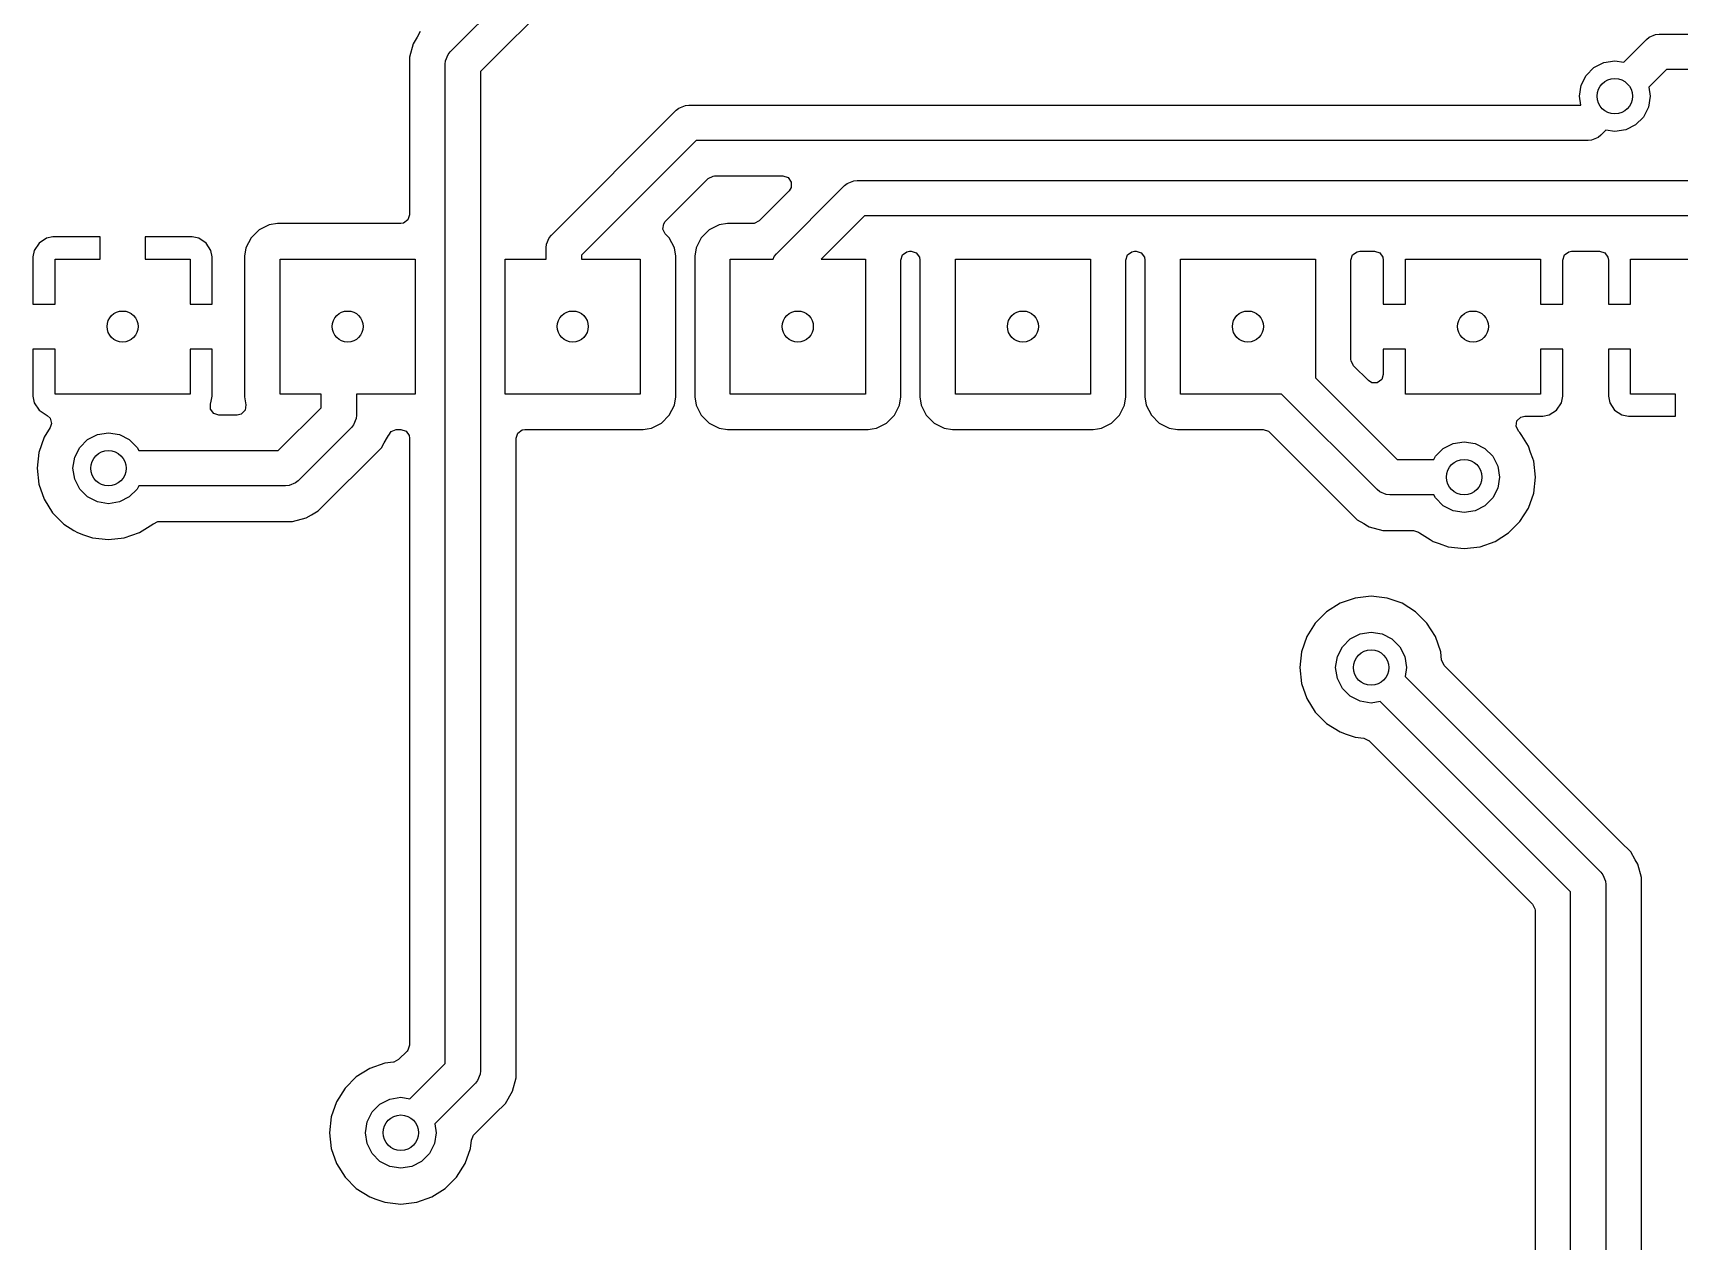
# Model space of a CAD drawing. Extents: x -0.18 to 2.18, y -0.18 to 2.58.
# Drawn here: x 0.51 to 1.241, y 1.613 to 2.15 of the extents above; entities that cross this region are included whole.
import ezdxf

# ---------------------------------------------------------------- set-up
doc = ezdxf.new("R2010")
doc.units = 0
doc.header["$MEASUREMENT"] = 0
doc.layers.add('BLACK', color=7, linetype='CONTINUOUS')

msp = doc.modelspace()

# ---------------------------------------------------------------- linework, layer by layer
at = {"layer": 'BLACK', "linetype": 'CONTINUOUS'}
for p, q in [((0.69522, 2.14179), (0.80071, 2.24728)), ((0.80071, 2.22501), (0.70866, 2.13296)), ((0.68187, 2.15074), (0.68044, 2.14826)), ((0.67876, 2.14535), (0.67715, 2.13933)), ((0.68044, 2.14826), (0.67876, 2.14535)), ((0.67876, 2.14535), (0.67876, 2.14535)), ((0.67876, 2.14535), (0.67876, 2.14535)), ((1.21658, 2.13716), (1.22672, 2.1473)), ((1.22672, 2.1473), (1.22791, 2.14828)), ((1.22791, 2.14828), (1.23075, 2.14946)), ((1.23075, 2.14946), (1.23228, 2.14961)), ((1.23228, 2.14961), (1.30776, 2.14961)), ((0.67715, 2.13933), (0.67715, 2.13933)), ((0.67715, 2.13933), (0.67715, 2.13279)), ((0.69291, 2.13622), (0.69306, 2.13776)), ((0.69291, 1.69224), (0.69291, 2.13622)), ((0.69306, 2.13776), (0.69424, 2.1406)), ((0.69424, 2.1406), (0.69522, 2.14179)), ((1.20334, 2.13479), (1.20773, 2.13702)), ((1.20773, 2.13702), (1.2126, 2.1378)), ((1.2126, 2.1378), (1.21658, 2.13716)), ((0.67715, 2.13279), (0.67715, 2.13279)), ((0.67715, 2.13279), (0.67715, 2.06935)), ((0.70866, 2.13296), (0.70866, 1.68898)), ((1.19762, 2.12691), (1.19986, 2.1313)), ((1.19986, 2.1313), (1.20334, 2.13479)), ((1.23554, 2.13386), (1.22772, 2.12603)), ((1.31102, 2.13386), (1.23554, 2.13386)), ((1.19685, 2.12205), (1.19762, 2.12691)), ((1.19747, 2.11811), (1.19685, 2.12205)), ((1.22835, 2.12205), (1.22758, 2.11718)), ((1.22772, 2.12603), (1.22835, 2.12205)), ((0.7401, 2.06029), (0.79561, 2.1158)), ((0.79561, 2.1158), (0.79681, 2.11678)), ((0.79681, 2.11678), (0.79964, 2.11796)), ((0.79964, 2.11796), (0.80118, 2.11811)), ((0.80118, 2.11811), (1.19747, 2.11811)), ((1.22758, 2.11718), (1.22534, 2.11279)), ((1.20862, 2.10693), (1.20636, 2.10467)), ((1.2126, 2.1063), (1.20862, 2.10693)), ((1.21746, 2.10707), (1.2126, 2.1063)), ((1.22185, 2.10931), (1.21746, 2.10707)), ((1.22534, 2.11279), (1.22185, 2.10931)), ((0.80444, 2.10236), (0.75354, 2.05146)), ((1.20079, 2.10236), (0.80444, 2.10236)), ((1.20232, 2.10251), (1.20079, 2.10236)), ((1.20516, 2.10369), (1.20232, 2.10251)), ((1.20636, 2.10467), (1.20516, 2.10369)), ((0.79074, 2.06636), (0.80983, 2.08545)), ((0.80983, 2.08545), (0.81198, 2.08655)), ((0.81198, 2.08655), (0.81259, 2.08659)), ((0.81259, 2.08659), (0.84296, 2.08659)), ((0.84296, 2.08659), (0.84525, 2.08585)), ((0.84525, 2.08585), (0.84667, 2.0839)), ((0.87161, 2.08332), (0.87445, 2.08449)), ((0.87445, 2.08449), (0.87598, 2.08465)), ((0.87598, 2.08465), (1.27756, 2.08465)), ((0.84572, 2.07994), (0.83237, 2.06659)), ((0.8401, 2.05202), (0.87042, 2.08234)), ((0.84667, 2.08149), (0.84572, 2.07994)), ((0.84667, 2.0839), (0.84667, 2.08149)), ((0.87042, 2.08234), (0.87161, 2.08332)), ((0.61022, 2.0626), (0.60669, 2.05907)), ((0.61467, 2.06487), (0.61022, 2.0626)), ((0.61837, 2.06545), (0.61467, 2.06487)), ((0.61467, 2.06487), (0.61467, 2.06487)), ((0.67325, 2.06545), (0.61837, 2.06545)), ((0.61837, 2.06545), (0.61837, 2.06545)), ((0.67445, 2.06564), (0.67325, 2.06545)), ((0.6764, 2.06706), (0.67445, 2.06564)), ((0.67715, 2.06935), (0.6764, 2.06706)), ((0.78965, 2.063), (0.79002, 2.06537)), ((0.79074, 2.06085), (0.78965, 2.063)), ((0.79002, 2.06537), (0.79074, 2.06636)), ((0.81022, 2.0626), (0.80669, 2.05907)), ((0.81467, 2.06487), (0.81022, 2.0626)), ((0.81837, 2.06545), (0.81467, 2.06487)), ((0.81467, 2.06487), (0.81467, 2.06487)), ((0.82962, 2.06545), (0.81837, 2.06545)), ((0.81837, 2.06545), (0.81837, 2.06545)), ((0.83023, 2.0655), (0.82962, 2.06545)), ((0.83237, 2.06659), (0.83023, 2.0655)), ((0.87925, 2.0689), (0.86003, 2.04969)), ((1.27756, 2.0689), (0.87925, 2.0689)), ((0.51251, 2.05678), (0.51033, 2.05353)), ((0.51577, 2.05896), (0.51251, 2.05678)), ((0.51251, 2.05678), (0.51251, 2.05678)), ((0.51864, 2.05953), (0.51577, 2.05896)), ((0.51577, 2.05896), (0.51577, 2.05896)), ((0.53961, 2.05953), (0.51864, 2.05953)), ((0.53961, 2.04969), (0.53961, 2.05953)), ((0.53961, 2.05953), (0.53961, 2.05953)), ((0.55961, 2.05953), (0.55961, 2.04969)), ((0.58058, 2.05953), (0.55961, 2.05953)), ((0.55961, 2.05953), (0.55961, 2.05953)), ((0.58345, 2.05896), (0.58058, 2.05953)), ((0.5867, 2.05678), (0.58345, 2.05896)), ((0.58345, 2.05896), (0.58345, 2.05896)), ((0.58888, 2.05353), (0.5867, 2.05678)), ((0.5867, 2.05678), (0.5867, 2.05678)), ((0.60669, 2.05907), (0.60442, 2.05462)), ((0.7378, 2.05472), (0.73795, 2.05626)), ((0.73795, 2.05626), (0.73912, 2.0591)), ((0.73912, 2.0591), (0.7401, 2.06029)), ((0.79252, 2.05907), (0.79074, 2.06085)), ((0.79479, 2.05462), (0.79252, 2.05907)), ((0.80669, 2.05907), (0.80442, 2.05462)), ((0.51033, 2.05353), (0.50976, 2.05065)), ((0.50976, 2.05065), (0.50976, 2.02969)), ((0.51033, 2.05353), (0.51033, 2.05353)), ((0.51961, 2.02969), (0.51961, 2.04969)), ((0.51961, 2.04969), (0.53961, 2.04969)), ((0.55961, 2.04969), (0.57961, 2.04969)), ((0.57961, 2.04969), (0.57961, 2.02969)), ((0.58945, 2.05065), (0.58888, 2.05353)), ((0.58888, 2.05353), (0.58888, 2.05353)), ((0.58945, 2.02969), (0.58945, 2.05065)), ((0.58945, 2.05065), (0.58945, 2.05065)), ((0.60442, 2.05462), (0.60384, 2.05093)), ((0.60384, 2.05093), (0.60384, 1.98844)), ((0.61961, 1.98969), (0.61961, 2.04969)), ((0.61961, 2.04969), (0.67961, 2.04969)), ((0.67961, 2.04969), (0.67961, 1.98969)), ((0.71961, 1.98969), (0.71961, 2.04969)), ((0.71961, 2.04969), (0.7378, 2.04969)), ((0.7378, 2.04969), (0.7378, 2.05472)), ((0.75354, 2.05146), (0.75354, 2.04969)), ((0.75354, 2.04969), (0.77961, 2.04969)), ((0.77961, 2.04969), (0.77961, 1.98969)), ((0.79537, 2.05093), (0.79479, 2.05462)), ((0.79479, 2.05462), (0.79479, 2.05462)), ((0.79479, 2.05462), (0.79479, 2.05462)), ((0.79537, 1.98844), (0.79537, 2.05093)), ((0.79537, 2.05093), (0.79537, 2.05093)), ((0.79537, 2.05093), (0.79537, 2.05093)), ((0.79537, 2.05093), (0.79537, 2.05093)), ((0.80442, 2.05462), (0.80384, 2.05093)), ((0.80384, 2.05093), (0.80384, 1.98844)), ((0.81961, 1.98969), (0.81961, 2.04969)), ((0.81961, 2.04969), (0.83865, 2.04969)), ((0.83865, 2.04969), (0.83912, 2.05083)), ((0.83912, 2.05083), (0.8401, 2.05202)), ((0.86003, 2.04969), (0.87961, 2.04969)), ((0.87961, 2.04969), (0.87961, 1.98969)), ((0.89537, 2.04923), (0.89612, 2.05152)), ((0.89537, 1.98844), (0.89537, 2.04923)), ((0.89612, 2.05152), (0.89807, 2.05294)), ((0.89807, 2.05294), (0.89927, 2.05313)), ((0.89927, 2.05313), (0.89994, 2.05313)), ((0.89994, 2.05313), (0.90223, 2.05239)), ((0.90223, 2.05239), (0.90365, 2.05044)), ((0.90365, 2.05044), (0.90384, 2.04923)), ((0.90384, 2.04923), (0.90384, 1.98844)), ((0.91961, 1.98969), (0.91961, 2.04969)), ((0.91961, 2.04969), (0.97961, 2.04969)), ((0.97961, 2.04969), (0.97961, 1.98969)), ((0.99537, 2.04923), (0.99612, 2.05152)), ((0.99537, 1.98844), (0.99537, 2.04923)), ((0.99612, 2.05152), (0.99807, 2.05294)), ((0.99807, 2.05294), (0.99927, 2.05313)), ((0.99927, 2.05313), (0.99994, 2.05313)), ((0.99994, 2.05313), (1.00223, 2.05239)), ((1.00223, 2.05239), (1.00365, 2.05044)), ((1.00365, 2.05044), (1.00384, 2.04923)), ((1.00384, 2.04923), (1.00384, 1.98844)), ((1.01961, 1.98969), (1.01961, 2.04969)), ((1.01961, 2.04969), (1.07961, 2.04969)), ((1.07961, 2.04969), (1.07961, 1.99688)), ((1.09537, 2.04923), (1.09612, 2.05152)), ((1.09537, 2.00503), (1.09537, 2.04923)), ((1.09612, 2.05152), (1.09807, 2.05294)), ((1.09807, 2.05294), (1.09927, 2.05313)), ((1.09927, 2.05313), (1.10587, 2.05313)), ((1.10587, 2.05313), (1.10816, 2.05239)), ((1.10816, 2.05239), (1.10957, 2.05044)), ((1.10957, 2.05044), (1.10976, 2.04923)), ((1.10976, 2.04923), (1.10976, 2.02969)), ((1.11961, 2.02969), (1.11961, 2.04969)), ((1.11961, 2.04969), (1.17961, 2.04969)), ((1.17961, 2.04969), (1.17961, 2.02969)), ((1.18945, 2.04923), (1.19019, 2.05152)), ((1.18945, 2.02969), (1.18945, 2.04923)), ((1.19019, 2.05152), (1.19214, 2.05294)), ((1.19214, 2.05294), (1.19335, 2.05313)), ((1.19335, 2.05313), (1.20587, 2.05313)), ((1.20587, 2.05313), (1.20816, 2.05239)), ((1.20816, 2.05239), (1.20957, 2.05044)), ((1.20957, 2.05044), (1.20976, 2.04923)), ((1.20976, 2.04923), (1.20976, 2.02969)), ((1.21961, 2.02969), (1.21961, 2.04969)), ((1.21961, 2.04969), (1.27961, 2.04969)), ((0.50976, 2.02969), (0.50976, 2.02969)), ((0.50976, 2.02969), (0.51961, 2.02969)), ((0.57961, 2.02969), (0.58945, 2.02969)), ((0.58945, 2.02969), (0.58945, 2.02969)), ((1.10976, 2.02969), (1.10976, 2.02969)), ((1.10976, 2.02969), (1.11961, 2.02969)), ((1.17961, 2.02969), (1.18945, 2.02969)), ((1.18945, 2.02969), (1.18945, 2.02969)), ((1.20976, 2.02969), (1.20976, 2.02969)), ((1.20976, 2.02969), (1.21961, 2.02969)), ((0.51961, 2.00969), (0.50976, 2.00969)), ((0.50976, 2.00969), (0.50976, 2.00969)), ((0.50976, 2.00969), (0.50976, 1.98872)), ((0.51961, 1.98969), (0.51961, 2.00969)), ((0.58945, 2.00969), (0.57961, 2.00969)), ((0.57961, 2.00969), (0.57961, 1.98969)), ((0.58945, 1.98872), (0.58945, 2.00969)), ((0.58945, 2.00969), (0.58945, 2.00969)), ((1.09542, 2.00442), (1.09537, 2.00503)), ((1.09652, 2.00227), (1.09542, 2.00442)), ((1.11961, 2.00969), (1.10976, 2.00969)), ((1.10976, 2.00969), (1.10976, 2.00969)), ((1.10976, 2.00969), (1.10976, 1.99843)), ((1.11961, 1.98969), (1.11961, 2.00969)), ((1.18945, 2.00969), (1.17961, 2.00969)), ((1.17961, 2.00969), (1.17961, 1.98969)), ((1.18945, 1.98872), (1.18945, 2.00969)), ((1.18945, 2.00969), (1.18945, 2.00969)), ((1.20976, 2.00969), (1.20976, 2.00969)), ((1.20976, 2.00969), (1.20976, 1.98872)), ((1.21961, 2.00969), (1.20976, 2.00969)), ((1.21961, 1.98969), (1.21961, 2.00969)), ((1.07961, 1.99688), (1.11586, 1.96063)), ((1.10311, 1.99568), (1.09652, 2.00227)), ((1.10976, 1.99843), (1.10902, 1.99614)), ((0.57961, 1.98969), (0.51961, 1.98969)), ((0.6378, 1.98969), (0.61961, 1.98969)), ((0.6378, 1.98358), (0.6378, 1.98969)), ((0.67961, 1.98969), (0.65354, 1.98969)), ((0.65354, 1.98969), (0.65354, 1.98031)), ((0.77961, 1.98969), (0.71961, 1.98969)), ((0.87961, 1.98969), (0.81961, 1.98969)), ((0.97961, 1.98969), (0.91961, 1.98969)), ((1.06453, 1.98969), (1.01961, 1.98969)), ((1.10703, 1.94719), (1.06453, 1.98969)), ((1.10466, 1.99473), (1.10311, 1.99568)), ((1.10707, 1.99473), (1.10466, 1.99473)), ((1.10902, 1.99614), (1.10707, 1.99473)), ((1.17961, 1.98969), (1.11961, 1.98969)), ((1.23961, 1.98969), (1.21961, 1.98969)), ((1.23961, 1.97984), (1.23961, 1.98969)), ((0.50976, 1.98872), (0.51033, 1.98584)), ((0.51033, 1.98584), (0.51033, 1.98584)), ((0.51033, 1.98584), (0.51251, 1.98259)), ((0.51251, 1.98259), (0.51251, 1.98259)), ((0.51251, 1.98259), (0.51609, 1.9802)), ((0.58872, 1.98544), (0.58883, 1.98572)), ((0.58872, 1.98303), (0.58872, 1.98544)), ((0.59014, 1.98108), (0.58872, 1.98303)), ((0.58883, 1.98572), (0.58888, 1.98584)), ((0.58888, 1.98584), (0.58945, 1.98872)), ((0.58945, 1.98872), (0.58945, 1.98872)), ((0.60403, 1.98246), (0.60233, 1.98076)), ((0.60384, 1.98844), (0.60441, 1.98484)), ((0.60441, 1.98484), (0.60403, 1.98246)), ((0.61879, 1.96457), (0.6378, 1.98358)), ((0.79252, 1.9803), (0.79479, 1.98475)), ((0.79479, 1.98475), (0.79537, 1.98844)), ((0.80384, 1.98844), (0.80384, 1.98844)), ((0.80384, 1.98844), (0.80442, 1.98475)), ((0.80442, 1.98475), (0.80442, 1.98475)), ((0.80442, 1.98475), (0.80669, 1.9803)), ((0.89252, 1.9803), (0.89479, 1.98475)), ((0.89479, 1.98475), (0.89537, 1.98844)), ((0.90384, 1.98844), (0.90384, 1.98844)), ((0.90384, 1.98844), (0.90442, 1.98475)), ((0.90442, 1.98475), (0.90442, 1.98475)), ((0.90442, 1.98475), (0.90669, 1.9803)), ((0.99252, 1.9803), (0.99479, 1.98475)), ((0.99479, 1.98475), (0.99537, 1.98844)), ((1.00384, 1.98844), (1.00384, 1.98844)), ((1.00384, 1.98844), (1.00442, 1.98475)), ((1.00442, 1.98475), (1.00442, 1.98475)), ((1.00442, 1.98475), (1.00669, 1.9803)), ((1.18345, 1.98041), (1.1867, 1.98259)), ((1.1867, 1.98259), (1.18888, 1.98584)), ((1.1867, 1.98259), (1.1867, 1.98259)), ((1.18888, 1.98584), (1.18945, 1.98872)), ((1.18888, 1.98584), (1.18888, 1.98584)), ((1.18945, 1.98872), (1.18945, 1.98872)), ((1.20976, 1.98872), (1.21033, 1.98584)), ((1.21033, 1.98584), (1.21033, 1.98584)), ((1.21033, 1.98584), (1.21251, 1.98259)), ((1.21251, 1.98259), (1.21251, 1.98259)), ((1.21251, 1.98259), (1.21577, 1.98041)), ((0.51746, 1.97479), (0.51473, 1.97045)), ((0.51609, 1.9802), (0.51604, 1.98013)), ((0.51604, 1.98013), (0.51748, 1.9789)), ((0.51804, 1.97656), (0.51746, 1.97479)), ((0.51748, 1.9789), (0.51804, 1.97656)), ((0.59243, 1.98033), (0.59014, 1.98108)), ((0.60056, 1.98033), (0.59243, 1.98033)), ((0.60233, 1.98076), (0.60056, 1.98033)), ((0.65222, 1.97594), (0.65124, 1.97475)), ((0.65339, 1.97878), (0.65222, 1.97594)), ((0.65354, 1.98031), (0.65339, 1.97878)), ((0.78454, 1.9745), (0.78899, 1.97677)), ((0.78899, 1.97677), (0.79252, 1.9803)), ((0.80669, 1.9803), (0.81022, 1.97677)), ((0.81022, 1.97677), (0.81467, 1.9745)), ((0.88454, 1.9745), (0.88899, 1.97677)), ((0.88899, 1.97677), (0.89252, 1.9803)), ((0.90669, 1.9803), (0.91022, 1.97677)), ((0.91022, 1.97677), (0.91467, 1.9745)), ((0.98454, 1.9745), (0.98899, 1.97677)), ((0.98899, 1.97677), (0.99252, 1.9803)), ((1.00669, 1.9803), (1.01022, 1.97677)), ((1.01022, 1.97677), (1.01467, 1.9745)), ((1.16871, 1.97534), (1.16909, 1.97771)), ((1.16981, 1.97319), (1.16871, 1.97534)), ((1.16909, 1.97771), (1.17079, 1.97942)), ((1.17079, 1.97942), (1.17256, 1.97984)), ((1.17256, 1.97984), (1.18058, 1.97984)), ((1.18058, 1.97984), (1.18345, 1.98041)), ((1.18058, 1.97984), (1.18058, 1.97984)), ((1.18345, 1.98041), (1.18345, 1.98041)), ((1.21577, 1.98041), (1.21577, 1.98041)), ((1.21577, 1.98041), (1.21864, 1.97984)), ((1.21864, 1.97984), (1.21864, 1.97984)), ((1.21864, 1.97984), (1.23961, 1.97984)), ((1.23961, 1.97984), (1.23961, 1.97984)), ((0.51473, 1.97045), (0.51239, 1.96375)), ((0.53057, 1.96595), (0.53405, 1.96943)), ((0.53405, 1.96943), (0.53844, 1.97167)), ((0.53844, 1.97167), (0.54331, 1.97244)), ((0.54331, 1.97244), (0.54817, 1.97167)), ((0.54817, 1.97167), (0.55256, 1.96943)), ((0.55256, 1.96943), (0.55605, 1.96595)), ((0.65124, 1.97475), (0.62762, 1.95113)), ((0.66459, 1.9658), (0.66582, 1.96793)), ((0.66582, 1.96793), (0.66727, 1.97045)), ((0.66727, 1.97045), (0.6677, 1.97119)), ((0.66727, 1.97045), (0.66727, 1.97045)), ((0.66727, 1.97045), (0.66727, 1.97045)), ((0.6677, 1.97119), (0.6678, 1.97143)), ((0.6677, 1.97119), (0.6677, 1.97119)), ((0.6678, 1.97143), (0.66789, 1.97139)), ((0.66789, 1.97139), (0.66897, 1.97305)), ((0.66897, 1.97305), (0.67122, 1.97391)), ((0.67122, 1.97391), (0.67142, 1.97392)), ((0.67142, 1.97392), (0.67325, 1.97392)), ((0.67325, 1.97392), (0.67554, 1.97317)), ((0.67554, 1.97317), (0.67695, 1.97122)), ((0.67695, 1.97122), (0.67715, 1.97002)), ((0.67715, 1.97002), (0.67715, 1.70038)), ((0.72443, 1.97002), (0.72517, 1.97231)), ((0.72443, 1.68586), (0.72443, 1.97002)), ((0.72517, 1.97231), (0.72712, 1.97373)), ((0.72712, 1.97373), (0.72833, 1.97392)), ((0.72833, 1.97392), (0.78085, 1.97392)), ((0.78085, 1.97392), (0.78269, 1.97421)), ((0.78085, 1.97392), (0.78085, 1.97392)), ((0.78269, 1.97421), (0.78454, 1.9745)), ((0.78454, 1.9745), (0.78454, 1.9745)), ((0.78454, 1.9745), (0.78454, 1.9745)), ((0.81467, 1.9745), (0.81837, 1.97392)), ((0.81837, 1.97392), (0.88085, 1.97392)), ((0.88085, 1.97392), (0.88269, 1.97421)), ((0.88085, 1.97392), (0.88085, 1.97392)), ((0.88085, 1.97392), (0.88085, 1.97392)), ((0.88269, 1.97421), (0.88454, 1.9745)), ((0.88454, 1.9745), (0.88454, 1.9745)), ((0.88454, 1.9745), (0.88454, 1.9745)), ((0.91467, 1.9745), (0.91837, 1.97392)), ((0.91837, 1.97392), (0.98085, 1.97392)), ((0.98085, 1.97392), (0.98269, 1.97421)), ((0.98085, 1.97392), (0.98085, 1.97392)), ((0.98085, 1.97392), (0.98085, 1.97392)), ((0.98269, 1.97421), (0.98454, 1.9745)), ((0.98454, 1.9745), (0.98454, 1.9745)), ((0.98454, 1.9745), (0.98454, 1.9745)), ((1.01467, 1.9745), (1.01837, 1.97392)), ((1.01837, 1.97392), (1.05639, 1.97392)), ((1.05639, 1.97392), (1.05868, 1.97317)), ((1.05868, 1.97317), (1.05914, 1.97278)), ((1.05914, 1.97278), (1.09368, 1.93824)), ((1.13641, 1.9655), (1.1408, 1.96773)), ((1.1408, 1.96773), (1.14567, 1.9685)), ((1.14567, 1.9685), (1.15054, 1.96773)), ((1.15054, 1.96773), (1.15493, 1.9655)), ((1.17047, 1.97253), (1.16981, 1.97319)), ((1.17131, 1.97119), (1.17047, 1.97253)), ((1.17047, 1.97253), (1.17047, 1.97253)), ((1.17047, 1.97253), (1.17047, 1.97253)), ((1.17424, 1.96652), (1.17131, 1.97119)), ((0.51239, 1.96375), (0.51159, 1.95669)), ((0.51239, 1.96375), (0.51239, 1.96375)), ((0.52756, 1.95669), (0.52833, 1.96156)), ((0.52833, 1.96156), (0.53057, 1.96595)), ((0.55605, 1.96595), (0.55675, 1.96457)), ((0.55675, 1.96457), (0.61879, 1.96457)), ((0.64097, 1.94218), (0.66019, 1.9614)), ((0.66019, 1.9614), (0.66459, 1.9658)), ((0.66019, 1.9614), (0.66019, 1.9614)), ((1.11586, 1.96063), (1.13222, 1.96063)), ((1.13222, 1.96063), (1.13293, 1.96201)), ((1.13293, 1.96201), (1.13641, 1.9655)), ((1.15493, 1.9655), (1.15841, 1.96201)), ((1.15841, 1.96201), (1.16065, 1.95762)), ((1.17521, 1.96375), (1.17424, 1.96652)), ((1.17615, 1.96108), (1.17521, 1.96375)), ((1.17659, 1.95981), (1.17615, 1.96108)), ((0.51159, 1.95669), (0.51239, 1.94964)), ((0.52833, 1.95183), (0.52756, 1.95669)), ((1.16065, 1.95762), (1.16142, 1.95276)), ((1.17738, 1.95276), (1.17659, 1.95981)), ((0.51239, 1.94964), (0.51239, 1.94964)), ((0.51239, 1.94964), (0.51473, 1.94293)), ((0.53057, 1.94744), (0.52833, 1.95183)), ((0.53405, 1.94395), (0.53057, 1.94744)), ((0.55605, 1.94744), (0.55256, 1.94395)), ((0.55675, 1.94882), (0.55605, 1.94744)), ((0.62205, 1.94882), (0.55675, 1.94882)), ((0.62358, 1.94897), (0.62205, 1.94882)), ((0.62642, 1.95015), (0.62358, 1.94897)), ((0.62762, 1.95113), (0.62642, 1.95015)), ((1.10822, 1.94621), (1.10703, 1.94719)), ((1.11106, 1.94503), (1.10822, 1.94621)), ((1.16065, 1.94789), (1.15841, 1.9435)), ((1.16142, 1.95276), (1.16065, 1.94789)), ((1.17424, 1.939), (1.17659, 1.9457)), ((1.17659, 1.9457), (1.17738, 1.95276)), ((0.51473, 1.94293), (0.51473, 1.94293)), ((0.51473, 1.94293), (0.51851, 1.93692)), ((0.53844, 1.94172), (0.53405, 1.94395)), ((0.54331, 1.94094), (0.53844, 1.94172)), ((0.54817, 1.94172), (0.54331, 1.94094)), ((0.55256, 1.94395), (0.54817, 1.94172)), ((0.63656, 1.93777), (0.64097, 1.94218)), ((0.64097, 1.94218), (0.64097, 1.94218)), ((1.09368, 1.93824), (1.09368, 1.93824)), ((1.09368, 1.93824), (1.09808, 1.93384)), ((1.1126, 1.94488), (1.11106, 1.94503)), ((1.13222, 1.94488), (1.1126, 1.94488)), ((1.13293, 1.9435), (1.13222, 1.94488)), ((1.13641, 1.94002), (1.13293, 1.9435)), ((1.1408, 1.93778), (1.13641, 1.94002)), ((1.15493, 1.94002), (1.15054, 1.93778)), ((1.15841, 1.9435), (1.15493, 1.94002)), ((1.17047, 1.93298), (1.17424, 1.939)), ((0.51851, 1.93692), (0.51851, 1.93692)), ((0.51851, 1.93692), (0.52353, 1.9319)), ((0.52353, 1.9319), (0.52353, 1.9319)), ((0.52353, 1.9319), (0.52353, 1.9319)), ((0.52353, 1.9319), (0.52796, 1.92911)), ((0.55707, 1.92812), (0.56308, 1.9319)), ((0.56308, 1.9319), (0.56309, 1.93191)), ((0.56309, 1.93191), (0.5631, 1.93191)), ((0.5631, 1.93191), (0.56325, 1.93203)), ((0.56325, 1.93203), (0.56328, 1.932)), ((0.56328, 1.932), (0.56524, 1.933)), ((0.56524, 1.933), (0.56585, 1.93305)), ((0.56585, 1.93305), (0.6187, 1.93305)), ((0.6187, 1.93305), (0.6187, 1.93305)), ((0.6187, 1.93305), (0.61893, 1.93305)), ((0.61893, 1.93305), (0.62516, 1.93305)), ((0.62516, 1.93305), (0.63117, 1.93466)), ((0.62516, 1.93305), (0.62516, 1.93305)), ((0.63117, 1.93466), (0.63356, 1.93604)), ((0.63356, 1.93604), (0.63656, 1.93777)), ((1.09808, 1.93384), (1.10108, 1.9321)), ((1.10108, 1.9321), (1.10276, 1.93114)), ((1.10276, 1.93114), (1.10347, 1.93073)), ((1.14567, 1.93701), (1.1408, 1.93778)), ((1.15054, 1.93778), (1.14567, 1.93701)), ((1.16544, 1.92796), (1.17047, 1.93298)), ((0.52796, 1.92911), (0.52955, 1.92812)), ((0.52955, 1.92812), (0.53223, 1.92718)), ((0.53223, 1.92718), (0.53625, 1.92577)), ((0.53625, 1.92577), (0.53625, 1.92577)), ((0.53625, 1.92577), (0.53625, 1.92577)), ((0.53625, 1.92577), (0.54331, 1.92498)), ((0.54331, 1.92498), (0.55036, 1.92577)), ((0.55036, 1.92577), (0.55707, 1.92812)), ((1.10347, 1.93073), (1.10347, 1.93073)), ((1.10347, 1.93073), (1.10347, 1.93073)), ((1.10347, 1.93073), (1.10949, 1.92911)), ((1.10949, 1.92911), (1.11571, 1.92911)), ((1.11571, 1.92911), (1.12313, 1.92911)), ((1.12313, 1.92911), (1.12542, 1.92837)), ((1.12542, 1.92837), (1.12588, 1.92797)), ((1.12588, 1.92797), (1.1259, 1.92796)), ((1.1259, 1.92796), (1.1259, 1.92796)), ((1.1259, 1.92796), (1.1259, 1.92796)), ((1.1259, 1.92796), (1.13064, 1.92498)), ((1.13064, 1.92498), (1.13191, 1.92418)), ((1.13191, 1.92418), (1.13459, 1.92324)), ((1.15273, 1.92184), (1.15943, 1.92418)), ((1.15943, 1.92418), (1.16544, 1.92796)), ((1.13459, 1.92324), (1.13861, 1.92184)), ((1.13861, 1.92184), (1.13861, 1.92184)), ((1.13861, 1.92184), (1.13861, 1.92184)), ((1.13861, 1.92184), (1.14567, 1.92104)), ((1.14567, 1.92104), (1.15273, 1.92184)), ((1.09057, 1.89668), (1.08456, 1.89291)), ((1.09727, 1.89903), (1.09057, 1.89668)), ((1.09057, 1.89668), (1.09057, 1.89668)), ((1.10433, 1.89983), (1.09727, 1.89903)), ((1.09727, 1.89903), (1.09727, 1.89903)), ((1.11139, 1.89903), (1.10433, 1.89983)), ((1.11809, 1.89668), (1.11139, 1.89903)), ((1.11139, 1.89903), (1.11139, 1.89903)), ((1.1241, 1.89291), (1.11809, 1.89668)), ((1.07953, 1.88788), (1.07576, 1.88187)), ((1.08456, 1.89291), (1.07953, 1.88788)), ((1.12913, 1.88788), (1.1241, 1.89291)), ((1.1241, 1.89291), (1.1241, 1.89291)), ((1.1241, 1.89291), (1.1241, 1.89291)), ((1.13291, 1.88187), (1.12913, 1.88788)), ((1.07576, 1.88187), (1.07341, 1.87517)), ((1.07576, 1.88187), (1.07576, 1.88187)), ((1.09159, 1.87737), (1.09507, 1.88085)), ((1.09507, 1.88085), (1.09946, 1.88309)), ((1.09946, 1.88309), (1.10433, 1.88386)), ((1.10433, 1.88386), (1.1092, 1.88309)), ((1.1092, 1.88309), (1.11359, 1.88085)), ((1.11359, 1.88085), (1.11707, 1.87737)), ((1.13525, 1.87517), (1.13291, 1.88187)), ((1.07341, 1.87517), (1.07262, 1.86811)), ((1.07341, 1.87517), (1.07341, 1.87517)), ((1.08858, 1.86811), (1.08935, 1.87298)), ((1.08935, 1.87298), (1.09159, 1.87737)), ((1.11707, 1.87737), (1.11931, 1.87298)), ((1.11931, 1.87298), (1.12008, 1.86811)), ((1.13567, 1.8714), (1.13525, 1.87517)), ((1.07262, 1.86811), (1.07341, 1.86105)), ((1.08935, 1.86324), (1.08858, 1.86811)), ((1.12008, 1.86811), (1.11945, 1.86413)), ((1.1357, 1.87123), (1.13567, 1.8714)), ((1.13679, 1.86908), (1.1357, 1.87123)), ((1.2153, 1.79057), (1.13679, 1.86908)), ((1.07341, 1.86105), (1.07341, 1.86105)), ((1.07341, 1.86105), (1.07576, 1.85435)), ((1.09159, 1.85885), (1.08935, 1.86324)), ((1.09507, 1.85537), (1.09159, 1.85885)), ((1.11945, 1.86413), (1.20636, 1.77722)), ((1.07576, 1.85435), (1.07576, 1.85435)), ((1.07576, 1.85435), (1.07953, 1.84834)), ((1.09946, 1.85313), (1.09507, 1.85537)), ((1.10433, 1.85236), (1.09946, 1.85313)), ((1.10831, 1.85299), (1.10433, 1.85236)), ((1.19291, 1.76839), (1.10831, 1.85299)), ((1.07953, 1.84834), (1.07953, 1.84834)), ((1.07953, 1.84834), (1.08456, 1.84331)), ((1.08456, 1.84331), (1.09057, 1.83954)), ((1.09057, 1.83954), (1.09325, 1.8386)), ((1.09325, 1.8386), (1.09727, 1.83719)), ((1.09727, 1.83719), (1.09727, 1.83719)), ((1.09727, 1.83719), (1.09727, 1.83719)), ((1.09727, 1.83719), (1.10104, 1.83677)), ((1.10104, 1.83677), (1.10323, 1.83577)), ((1.10323, 1.83577), (1.10336, 1.83565)), ((1.10336, 1.83565), (1.176, 1.763)), ((1.21971, 1.78617), (1.2153, 1.79057)), ((1.2153, 1.79057), (1.2153, 1.79057)), ((1.22168, 1.78275), (1.21971, 1.78617)), ((1.21971, 1.78617), (1.21971, 1.78617)), ((1.21971, 1.78617), (1.21971, 1.78617)), ((1.22282, 1.78078), (1.22168, 1.78275)), ((1.22168, 1.78275), (1.22168, 1.78275)), ((1.22168, 1.78275), (1.22168, 1.78275)), ((1.22443, 1.77477), (1.22282, 1.78078)), ((1.22282, 1.78078), (1.22282, 1.78078)), ((1.20636, 1.77722), (1.20733, 1.77603)), ((1.20733, 1.77603), (1.20851, 1.77319)), ((1.20851, 1.77319), (1.20866, 1.77165)), ((1.20866, 1.77165), (1.20866, 1.52116)), ((1.22443, 1.53025), (1.22443, 1.77477)), ((1.176, 1.763), (1.1771, 1.76086)), ((1.19291, 1.52117), (1.19291, 1.76839)), ((1.1771, 1.76086), (1.17715, 1.76025)), ((1.17715, 1.76025), (1.17715, 1.53027)), ((0.676, 1.69763), (0.67226, 1.69388)), ((0.6764, 1.69809), (0.676, 1.69763)), ((0.67715, 1.70038), (0.6764, 1.69809)), ((0.65947, 1.68999), (0.65345, 1.68621)), ((0.66617, 1.69234), (0.65947, 1.68999)), ((0.65947, 1.68999), (0.65947, 1.68999)), ((0.66994, 1.69276), (0.66617, 1.69234)), ((0.66617, 1.69234), (0.66617, 1.69234)), ((0.67011, 1.69278), (0.66994, 1.69276)), ((0.67226, 1.69388), (0.67011, 1.69278)), ((0.67721, 1.67653), (0.69291, 1.69224)), ((0.65345, 1.68621), (0.64843, 1.68119)), ((0.70636, 1.68341), (0.68835, 1.6654)), ((0.70733, 1.6846), (0.70636, 1.68341)), ((0.70851, 1.68744), (0.70733, 1.6846)), ((0.70733, 1.6846), (0.70733, 1.6846)), ((0.70866, 1.68898), (0.70851, 1.68744)), ((0.72282, 1.67985), (0.72443, 1.68586)), ((0.64465, 1.67518), (0.64231, 1.66847)), ((0.64843, 1.68119), (0.64465, 1.67518)), ((0.64465, 1.67518), (0.64465, 1.67518)), ((0.66397, 1.67416), (0.66836, 1.67639)), ((0.66836, 1.67639), (0.67323, 1.67717)), ((0.67323, 1.67717), (0.67721, 1.67653)), ((0.71971, 1.67446), (0.72282, 1.67985)), ((0.64231, 1.66847), (0.64151, 1.66142)), ((0.64231, 1.66847), (0.64231, 1.66847)), ((0.65825, 1.66628), (0.66049, 1.67067)), ((0.66049, 1.67067), (0.66397, 1.67416)), ((0.70569, 1.66044), (0.7153, 1.67006)), ((0.7153, 1.67006), (0.71971, 1.67446)), ((0.7153, 1.67006), (0.7153, 1.67006)), ((0.64151, 1.66142), (0.64231, 1.65436)), ((0.65748, 1.66142), (0.65825, 1.66628)), ((0.65825, 1.65655), (0.65748, 1.66142)), ((0.68898, 1.66142), (0.68821, 1.65655)), ((0.68835, 1.6654), (0.68898, 1.66142)), ((0.70457, 1.65812), (0.70557, 1.66032)), ((0.70557, 1.66032), (0.70569, 1.66044)), ((0.64231, 1.65436), (0.64231, 1.65436)), ((0.64231, 1.65436), (0.64465, 1.64766)), ((0.66049, 1.65216), (0.65825, 1.65655)), ((0.68821, 1.65655), (0.68597, 1.65216)), ((0.7018, 1.64766), (0.70415, 1.65436)), ((0.70415, 1.65436), (0.70457, 1.65812)), ((0.64465, 1.64766), (0.64465, 1.64766)), ((0.64465, 1.64766), (0.64843, 1.64164)), ((0.66397, 1.64868), (0.66049, 1.65216)), ((0.66836, 1.64644), (0.66397, 1.64868)), ((0.67323, 1.64567), (0.66836, 1.64644)), ((0.67809, 1.64644), (0.67323, 1.64567)), ((0.68248, 1.64868), (0.67809, 1.64644)), ((0.68597, 1.65216), (0.68248, 1.64868)), ((0.69802, 1.64164), (0.7018, 1.64766)), ((0.64843, 1.64164), (0.64843, 1.64164)), ((0.64843, 1.64164), (0.65345, 1.63662)), ((0.693, 1.63662), (0.69802, 1.64164)), ((0.65345, 1.63662), (0.65947, 1.63284)), ((0.65947, 1.63284), (0.66215, 1.6319)), ((0.66215, 1.6319), (0.66617, 1.6305)), ((0.68029, 1.6305), (0.68699, 1.63284)), ((0.68699, 1.63284), (0.693, 1.63662)), ((0.66617, 1.6305), (0.66617, 1.6305)), ((0.66617, 1.6305), (0.66617, 1.6305)), ((0.66617, 1.6305), (0.67323, 1.6297)), ((0.67323, 1.6297), (0.68029, 1.6305))]:
    msp.add_line(p, q, dxfattribs=at)
at = {"layer": 'BLACK'}
for centre, radius in [((1.2126, 2.12205), 0.00787), ((0.54961, 2.01969), 0.00689), ((0.64961, 2.01969), 0.00689), ((0.74961, 2.01969), 0.00689), ((0.84961, 2.01969), 0.00689), ((0.94961, 2.01969), 0.00689), ((1.04961, 2.01969), 0.00689), ((1.14961, 2.01969), 0.00689), ((0.54331, 1.95669), 0.00787), ((1.14567, 1.95276), 0.00787), ((1.10433, 1.86811), 0.00787), ((0.67323, 1.66142), 0.00787)]:
    msp.add_circle(centre, radius, dxfattribs=at)

doc.saveas('drawing.dxf')
